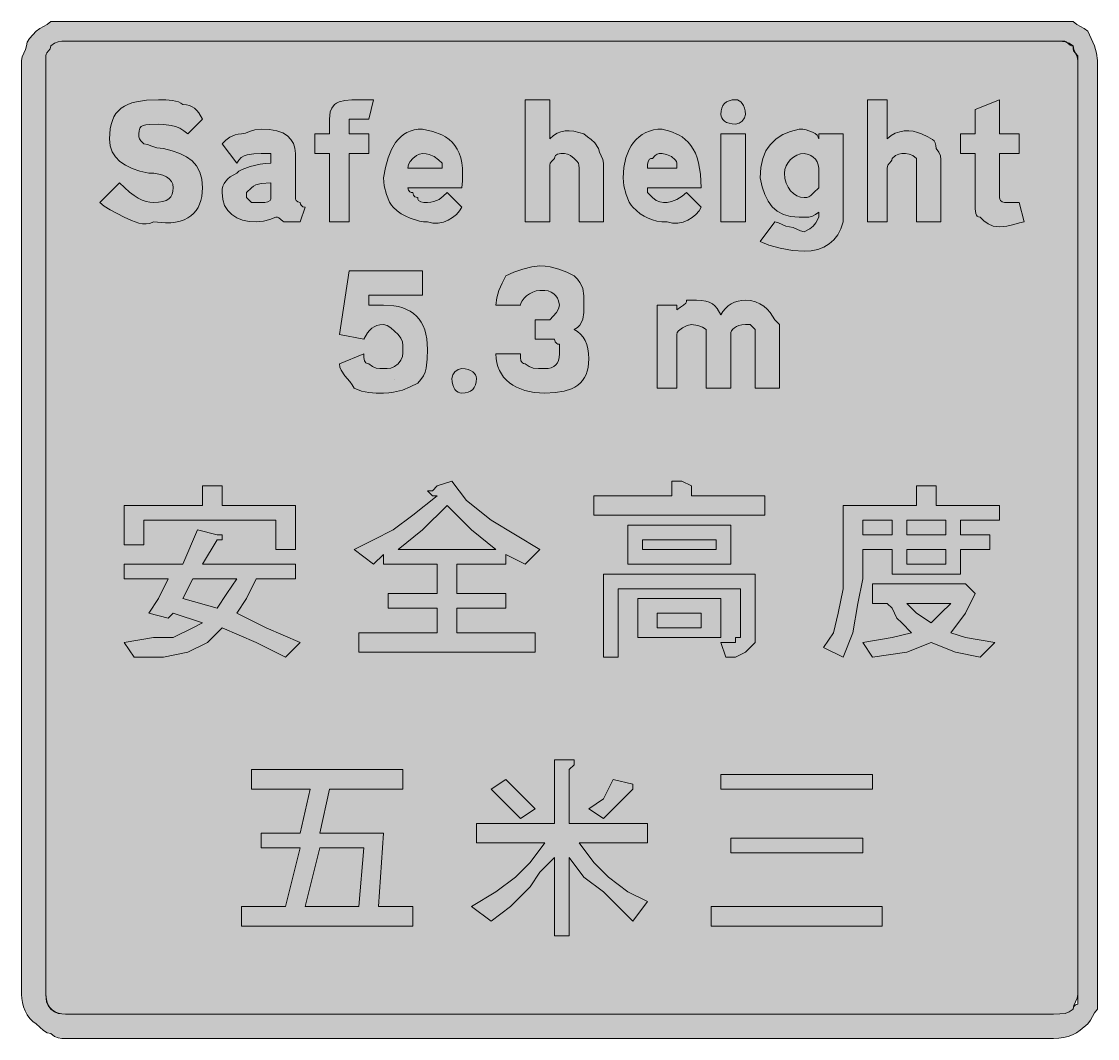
# Model space of a CAD drawing. Header units: metres. Extents: x 152 to 416, y 11 to 261.
import ezdxf

# ---------------------------------------------------------------- set-up
doc = ezdxf.new("R2010")
doc.units = ezdxf.units.M
for name, color, linetype, true_color in [('FILL_BLACK_000000', 7, 'Continuous', 0x000000), ('FILL_WHITE_FFFFFF', 7, 'Continuous', 0xffffff), ('STROKE_BLACK_000000', 7, 'Continuous', 0x000000)]:
    doc.layers.add(name, color=color, linetype=linetype, true_color=true_color)

msp = doc.modelspace()

# ---------------------------------------------------------------- hatches: boundary and pattern name
at = {"layer": 'FILL_BLACK_000000', "true_color": 0x000000}
h = msp.add_hatch(color=7, dxfattribs=at)
h.dxf.hatch_style = 1
h.paths.add_polyline_path([(410.79, 260.17), (411.69, 259.68), (412.59, 259.19), (413.49, 258.48), (414.37, 256.68), (415.14, 254.88), (415.68, 253.08), (415.89, 251.28), (415.89, 22.08), (415.89, 18.48), (415.18, 17.58), (414.69, 16.68), (414.2, 15.78), (413.49, 14.88), (411.67, 13.3), (410.73, 12.69), (409.74, 12.18), (408.7, 11.79), (407.58, 11.5), (406.39, 11.34), (405.09, 11.28), (162.69, 11.28), (161.79, 11.3), (160.89, 11.43), (159.99, 11.79), (159.09, 12.48), (158.19, 12.69), (157.29, 13.23), (155.49, 14.88), (154.65, 15.44), (153.91, 16.17), (153.3, 17.05), (152.79, 18.03), (152.4, 19.06), (152.11, 20.11), (151.95, 21.13), (151.89, 22.08), (151.89, 251.28), (152.08, 252.18), (152.49, 253.08), (152.9, 253.98), (153.09, 254.88), (153.3, 255.78), (153.84, 256.68), (155.49, 258.48), (156.39, 259.19), (157.29, 259.68), (158.19, 260.17), (159.09, 260.88), (162.69, 260.88), (405.09, 260.88), (409.89, 260.88), (410.79, 260.17)])
h.paths.add_polyline_path([(161.79, 256.06), (160.89, 255.93), (159.99, 255.57), (159.09, 254.88), (159.04, 254.48), (158.9, 254.17), (158.49, 253.68), (158.08, 253.19), (157.94, 252.88), (157.89, 252.48), (157.89, 251.28), (157.89, 22.08), (157.91, 21.18), (158.04, 20.28), (158.4, 19.38), (159.09, 18.48), (159.99, 17.79), (160.89, 17.43), (161.79, 17.3), (162.69, 17.28), (405.09, 17.28), (406.68, 17.3), (407.94, 17.43), (408.97, 17.79), (409.89, 18.48), (410.04, 19.08), (410.4, 19.49), (410.69, 19.63), (411.09, 19.68), (411.09, 22.08), (411.09, 251.28), (410.9, 252.18), (410.49, 253.08), (410.08, 253.98), (409.89, 254.88), (408.97, 255.57), (407.94, 255.93), (406.68, 256.06), (405.09, 256.08), (162.69, 256.08), (161.79, 256.06)], flags=16)
h = msp.add_hatch(color=7, dxfattribs=at)
h.dxf.hatch_style = 1
h.paths.add_polyline_path([(180.71, 232.57), (180.84, 232.08), (181.2, 231.59), (181.89, 230.88), (182.81, 230.69), (183.84, 230.28), (185.1, 229.87), (186.69, 229.68), (188.83, 229.17), (190.72, 228.52), (192.36, 227.7), (193.74, 226.68), (194.83, 225.44), (195.63, 223.94), (196.12, 222.17), (196.29, 220.08), (196.12, 217.95), (195.9, 216.97), (195.6, 216.07), (195.2, 215.23), (194.71, 214.47), (194.12, 213.78), (193.44, 213.18), (192.66, 212.66), (191.78, 212.23), (190.8, 211.89), (189.71, 211.64), (188.52, 211.5), (187.22, 211.45), (184.29, 211.68), (183.39, 211.34), (182.49, 211.19), (181.59, 211.22), (180.69, 211.38), (178.89, 212.02), (177.09, 212.88), (173.64, 214.68), (172.2, 215.58), (171.09, 216.48), (175.89, 221.28), (178.38, 219.01), (179.5, 218.18), (180.54, 217.53), (181.53, 217.05), (182.47, 216.72), (183.39, 216.54), (184.29, 216.48), (185.53, 216.54), (186.56, 216.7), (187.39, 216.99), (188.04, 217.38), (188.52, 217.89), (188.85, 218.5), (189.03, 219.24), (189.09, 220.08), (188.98, 220.92), (188.66, 221.65), (188.14, 222.27), (187.44, 222.78), (186.57, 223.17), (185.55, 223.45), (184.38, 223.62), (183.09, 223.68), (180.95, 224.19), (179.06, 224.82), (177.42, 225.6), (176.04, 226.53), (174.95, 227.63), (174.15, 228.91), (173.66, 230.39), (173.49, 232.08), (173.66, 234.56), (173.88, 235.64), (174.18, 236.62), (174.58, 237.5), (175.07, 238.28), (175.66, 238.97), (176.34, 239.58), (177.12, 240.1), (178, 240.54), (178.98, 240.9), (180.07, 241.19), (182.56, 241.56), (185.49, 241.68), (187.27, 241.66), (188.94, 241.53), (190.38, 241.17), (190.99, 240.88), (191.49, 240.48), (192.34, 240.42), (193.08, 240.25), (193.75, 239.97), (194.34, 239.58), (194.88, 239.07), (195.37, 238.45), (196.29, 236.88), (192.69, 233.28), (191.74, 234.07), (190.72, 234.67), (189.67, 235.09), (188.64, 235.38), (186.78, 235.64), (185.49, 235.68), (183.22, 235.64), (182.39, 235.55), (181.74, 235.38), (181.26, 235.09), (180.93, 234.67), (180.75, 234.07), (180.69, 233.28), (180.71, 232.57)])
h = msp.add_hatch(color=7, dxfattribs=at)
h.dxf.hatch_style = 1
h.paths.add_polyline_path([(227.49, 211.68), (227.49, 228.48), (223.89, 228.48), (223.89, 233.28), (227.49, 233.28), (227.49, 236.88), (227.51, 237.78), (227.64, 238.68), (228, 239.58), (228.69, 240.48), (229.19, 240.88), (229.8, 241.17), (231.24, 241.53), (232.91, 241.66), (234.69, 241.68), (238.29, 241.68), (237.09, 236.88), (235.89, 236.88), (233.49, 236.88), (232.29, 236.88), (232.29, 235.68), (232.29, 233.28), (237.09, 233.28), (237.09, 228.48), (232.29, 228.48), (232.29, 211.68), (227.49, 211.68)])
h = msp.add_hatch(color=7, dxfattribs=at)
h.dxf.hatch_style = 1
h.paths.add_polyline_path([(282.39, 232.87), (283.31, 233.45), (284.25, 233.83), (285.24, 234.03), (286.28, 234.06), (287.4, 233.94), (289.89, 233.28), (290.79, 232.55), (291.69, 231.93), (292.59, 231.09), (293.49, 229.68), (293.68, 228.78), (294.09, 227.88), (294.5, 226.98), (294.69, 226.08), (294.69, 211.68), (288.69, 211.68), (288.69, 224.88), (288.67, 225.59), (288.54, 226.08), (288.18, 226.57), (287.49, 227.28), (286.61, 227.97), (285.84, 228.33), (285.09, 228.48), (284.21, 228.46), (283.44, 228.33), (282.9, 227.97), (282.74, 227.68), (282.69, 227.28), (282, 226.57), (281.64, 226.08), (281.51, 225.59), (281.49, 224.88), (281.49, 211.68), (275.49, 211.68), (275.49, 241.68), (281.49, 241.68), (281.49, 232.08), (282.39, 232.87)])
h = msp.add_hatch(color=7, dxfattribs=at)
h.dxf.hatch_style = 1
h.paths.add_polyline_path([(329.28, 237.2), (328.74, 236.43), (327.97, 235.89), (327.09, 235.68), (326.25, 235.73), (325.51, 235.89), (324.9, 236.12), (324.39, 236.43), (324, 236.79), (323.71, 237.2), (323.55, 237.63), (323.49, 238.08), (323.55, 238.92), (323.71, 239.65), (324, 240.27), (324.39, 240.78), (324.9, 241.17), (325.51, 241.45), (326.25, 241.62), (327.09, 241.68), (327.54, 241.62), (327.97, 241.45), (328.38, 241.17), (328.74, 240.78), (329.05, 240.27), (329.28, 239.65), (329.44, 238.92), (329.49, 238.08), (329.28, 237.2)])
h = msp.add_hatch(color=7, dxfattribs=at)
h.dxf.hatch_style = 1
h.paths.add_polyline_path([(365.24, 232.87), (366.28, 233.45), (367.37, 233.83), (368.49, 234.03), (369.61, 234.06), (370.7, 233.94), (371.74, 233.67), (372.69, 233.28), (374.27, 232.55), (375.39, 231.93), (375.78, 231.56), (376.06, 231.09), (376.23, 230.47), (376.29, 229.68), (376.98, 228.78), (377.34, 227.88), (377.47, 226.98), (377.49, 226.08), (377.49, 211.68), (371.49, 211.68), (371.49, 224.88), (371.49, 226.08), (371.49, 227.28), (370.59, 227.97), (369.69, 228.33), (368.79, 228.46), (367.89, 228.48), (367.14, 228.33), (366.37, 227.97), (365.49, 227.28), (365.44, 226.88), (365.3, 226.57), (364.89, 226.08), (364.48, 225.59), (364.34, 225.28), (364.29, 224.88), (364.29, 211.68), (359.49, 211.68), (359.49, 241.68), (364.29, 241.68), (364.29, 232.08), (365.24, 232.87)])
h = msp.add_hatch(color=7, dxfattribs=at)
h.dxf.hatch_style = 1
h.paths.add_polyline_path([(396.69, 233.28), (396.69, 228.48), (391.89, 228.48), (391.89, 218.88), (391.89, 217.68), (391.94, 217.28), (392.08, 216.99), (392.49, 216.63), (393.09, 216.48), (395.49, 216.48), (396.69, 216.48), (397.89, 211.68), (396.78, 211.49), (395.34, 211.08), (393.67, 210.67), (391.89, 210.48), (391.04, 210.53), (390.3, 210.69), (389.04, 211.23), (388.01, 212), (387.09, 212.88), (386.69, 212.94), (386.4, 213.1), (386.18, 213.39), (386.04, 213.78), (385.91, 214.9), (385.89, 216.48), (385.89, 228.48), (382.29, 228.48), (382.29, 233.28), (385.89, 233.28), (385.89, 239.28), (391.89, 241.68), (391.89, 233.28), (396.69, 233.28)])
h = msp.add_hatch(color=7, dxfattribs=at)
h.dxf.hatch_style = 1
h.paths.add_polyline_path([(210.69, 228.48), (208.91, 228.44), (207.24, 228.18), (206.48, 227.89), (205.8, 227.47), (205.19, 226.87), (204.69, 226.08), (201.09, 230.88), (202.01, 231.76), (203.04, 232.53), (204.3, 233.07), (205.04, 233.23), (205.89, 233.28), (206.81, 233.47), (207.84, 233.88), (209.1, 234.29), (210.69, 234.48), (212.77, 234.37), (214.53, 234.05), (215.98, 233.53), (217.14, 232.83), (218.01, 231.96), (218.62, 230.94), (218.98, 229.77), (219.09, 228.48), (219.09, 217.68), (219.14, 217.28), (219.28, 216.99), (219.69, 216.63), (220.29, 216.48), (220.34, 216.08), (220.48, 215.79), (220.89, 215.43), (221.49, 215.28), (220.29, 211.68), (216.69, 211.68), (216.29, 211.73), (215.98, 211.87), (215.49, 212.28), (215, 212.69), (214.69, 212.83), (214.29, 212.88), (212.79, 212.28), (211.25, 211.87), (209.49, 211.68), (207.75, 211.79), (206.15, 212.13), (204.72, 212.69), (203.49, 213.48), (202.48, 214.49), (201.73, 215.73), (201.25, 217.19), (201.09, 218.88), (201.15, 219.73), (201.31, 220.47), (201.6, 221.14), (201.99, 221.73), (202.5, 222.27), (203.11, 222.76), (204.69, 223.68), (205.25, 224.13), (206, 224.56), (207.99, 225.33), (210.43, 225.87), (211.74, 226.03), (213.09, 226.08), (213.09, 228.48), (210.69, 228.48)])
h.paths.add_polyline_path([(208.29, 216.48), (210.69, 216.48), (211.57, 216.5), (212.34, 216.63), (212.88, 216.99), (213.04, 217.28), (213.09, 217.68), (213.09, 221.28), (210.69, 221.13), (209.38, 220.77), (208.79, 220.48), (208.29, 220.08), (207.09, 218.88), (207.09, 217.68), (208.29, 216.48)], flags=16)
h = msp.add_hatch(color=7, dxfattribs=at)
h.dxf.hatch_style = 1
h.paths.add_polyline_path([(246.84, 219.48), (247.2, 219.07), (247.49, 218.93), (247.89, 218.88), (248.04, 218.28), (248.4, 217.87), (248.69, 217.73), (249.09, 217.68), (249.14, 217.28), (249.3, 216.99), (249.84, 216.63), (250.61, 216.5), (251.49, 216.48), (252.34, 216.53), (253.08, 216.69), (254.34, 217.23), (255.37, 218), (256.29, 218.88), (259.89, 215.28), (259.33, 214.39), (258.58, 213.54), (257.65, 212.77), (256.59, 212.13), (255.41, 211.66), (254.15, 211.4), (252.84, 211.39), (251.49, 211.68), (250.54, 211.74), (249.5, 211.9), (247.29, 212.58), (246.17, 213.09), (245.08, 213.7), (244.04, 214.44), (243.09, 215.28), (242.64, 215.84), (242.21, 216.57), (241.44, 218.43), (240.9, 220.51), (240.69, 222.48), (241.2, 225.06), (241.85, 227.39), (242.67, 229.44), (243.69, 231.18), (244.28, 231.92), (244.93, 232.58), (245.65, 233.15), (246.43, 233.62), (247.28, 233.99), (248.2, 234.26), (249.21, 234.42), (250.29, 234.48), (252.82, 233.91), (255, 233.07), (255.95, 232.54), (256.81, 231.93), (257.57, 231.23), (258.24, 230.43), (258.81, 229.54), (259.28, 228.54), (259.65, 227.43), (259.91, 226.21), (260.07, 224.87), (260.12, 223.41), (260.06, 221.81), (259.89, 220.08), (246.69, 220.08), (246.84, 219.48)])
h.paths.add_polyline_path([(255.09, 226.08), (254.17, 226.96), (253.14, 227.73), (251.88, 228.27), (251.14, 228.43), (250.29, 228.48), (249.54, 228.33), (248.77, 227.97), (247.89, 227.28), (247.29, 226.53), (246.88, 225.76), (246.69, 224.88), (255.09, 224.88), (255.09, 226.08)], flags=16)
h = msp.add_hatch(color=7, dxfattribs=at)
h.dxf.hatch_style = 1
h.paths.add_polyline_path([(305.49, 218.88), (306.69, 217.68), (307.59, 216.99), (308.49, 216.63), (309.39, 216.5), (310.29, 216.48), (311.38, 216.69), (312.69, 217.23), (314, 218), (315.09, 218.88), (318.69, 215.28), (318.13, 214.39), (317.38, 213.54), (316.45, 212.77), (315.39, 212.13), (314.21, 211.66), (312.95, 211.4), (311.64, 211.39), (310.29, 211.68), (308.99, 211.74), (307.8, 211.9), (306.68, 212.19), (305.64, 212.58), (304.65, 213.09), (303.71, 213.7), (301.89, 215.28), (301.44, 215.84), (301.01, 216.57), (300.24, 218.43), (299.7, 220.51), (299.49, 222.48), (299.66, 225.06), (300.15, 227.39), (300.95, 229.44), (301.46, 230.35), (302.04, 231.18), (302.69, 231.92), (303.42, 232.58), (304.2, 233.15), (305.06, 233.62), (305.98, 233.99), (306.95, 234.26), (307.99, 234.42), (309.09, 234.48), (311.23, 233.91), (313.12, 233.07), (313.98, 232.54), (314.76, 231.93), (315.49, 231.23), (316.14, 230.43), (316.72, 229.54), (317.23, 228.54), (317.67, 227.43), (318.03, 226.21), (318.52, 223.41), (318.69, 220.08), (305.49, 220.08), (305.49, 218.88)])
h.paths.add_polyline_path([(312.69, 226.08), (312.58, 226.53), (312.3, 226.96), (311.34, 227.73), (310.16, 228.27), (309.09, 228.48), (308.38, 228.46), (307.89, 228.33), (307.4, 227.97), (306.69, 227.28), (306.29, 227.23), (306, 227.07), (305.64, 226.53), (305.51, 225.76), (305.49, 224.88), (312.69, 224.88), (312.69, 226.08)], flags=16)
h = msp.add_hatch(color=7, dxfattribs=at)
h.dxf.hatch_style = 1
h.paths.add_polyline_path([(323.49, 211.68), (323.49, 233.28), (329.49, 233.28), (329.49, 211.68), (323.49, 211.68)])
h = msp.add_hatch(color=7, dxfattribs=at)
h.dxf.hatch_style = 1
h.paths.add_polyline_path([(352.16, 208.53), (351.19, 207.29), (350.04, 206.28), (348.72, 205.49), (347.25, 204.93), (345.63, 204.59), (343.89, 204.48), (341.02, 204.69), (338.04, 205.23), (335.28, 206), (333.09, 206.88), (336.69, 211.68), (337.59, 211.49), (338.49, 211.08), (339.39, 210.67), (340.29, 210.48), (341.19, 210.29), (342.09, 209.88), (342.99, 209.47), (343.89, 209.28), (345.3, 210.01), (346.14, 210.63), (346.76, 211.47), (347.49, 212.88), (347.49, 214.08), (346.74, 213.48), (345.97, 213.07), (345.09, 212.88), (342.69, 212.88), (340.6, 213.05), (338.83, 213.54), (337.33, 214.34), (336.09, 215.43), (335.07, 216.81), (334.25, 218.45), (333.6, 220.34), (333.09, 222.48), (333.26, 225.01), (333.75, 227.22), (334.55, 229.12), (335.06, 229.96), (335.64, 230.73), (337.02, 232.05), (338.66, 233.11), (340.55, 233.92), (342.69, 234.48), (343.59, 234.43), (344.45, 234.27), (345.99, 233.73), (346.6, 233.37), (347.08, 232.96), (347.38, 232.53), (347.49, 232.08), (347.49, 233.28), (353.49, 233.28), (353.49, 211.68), (352.93, 209.99), (352.16, 208.53)])
h.paths.add_polyline_path([(347.1, 226.45), (346.67, 227.07), (346.14, 227.58), (345.56, 227.97), (344.96, 228.25), (343.89, 228.48), (342.99, 228.37), (342.13, 228.07), (341.32, 227.59), (340.59, 226.98), (339.98, 226.25), (339.5, 225.44), (339.2, 224.58), (339.09, 223.68), (339.2, 222.39), (339.5, 221.22), (339.98, 220.2), (340.59, 219.33), (341.32, 218.63), (342.13, 218.11), (342.99, 217.79), (343.89, 217.68), (344.6, 217.7), (345.09, 217.83), (345.58, 218.19), (346.29, 218.88), (347.49, 220.08), (347.49, 224.88), (347.38, 225.72), (347.1, 226.45)], flags=16)
h = msp.add_hatch(color=7, dxfattribs=at)
h.dxf.hatch_style = 1
h.paths.add_polyline_path([(277.71, 169.85), (275.38, 170.34), (273.33, 171.14), (272.42, 171.65), (271.59, 172.23), (270.85, 172.88), (270.19, 173.61), (269.62, 174.39), (269.15, 175.25), (268.78, 176.17), (268.51, 177.14), (268.35, 178.18), (268.29, 179.28), (274.29, 179.28), (274.31, 178.4), (274.44, 177.63), (274.8, 177.09), (275.09, 176.93), (275.49, 176.88), (276.41, 176.19), (277.44, 175.83), (278.7, 175.7), (280.29, 175.68), (281.13, 175.74), (281.86, 175.9), (282.48, 176.19), (282.99, 176.58), (283.38, 177.09), (283.66, 177.7), (283.83, 178.44), (283.89, 179.28), (283.89, 181.68), (283.49, 181.73), (283.2, 181.87), (282.84, 182.28), (282.69, 182.88), (281.49, 182.88), (277.89, 182.88), (277.89, 187.68), (281.49, 187.68), (283.14, 189.48), (283.68, 190.38), (283.89, 191.28), (283.66, 192.35), (283.38, 192.95), (282.99, 193.53), (282.48, 194.06), (281.86, 194.49), (281.13, 194.77), (280.29, 194.88), (279.09, 194.88), (278.19, 194.77), (277.33, 194.49), (276.52, 194.06), (275.79, 193.53), (275.18, 192.95), (274.7, 192.35), (274.4, 191.78), (274.29, 191.28), (268.29, 191.28), (268.5, 193.08), (269.04, 194.88), (269.81, 196.68), (270.69, 198.48), (272.68, 199.36), (274.89, 200.13), (277.1, 200.67), (279.09, 200.88), (280.39, 200.83), (281.58, 200.67), (283.74, 200.13), (285.67, 199.36), (287.49, 198.48), (288.28, 197.63), (288.88, 196.85), (289.3, 196.1), (289.59, 195.33), (289.85, 193.59), (289.89, 191.28), (289.85, 189.5), (289.59, 187.83), (289.3, 187.07), (288.88, 186.39), (288.28, 185.78), (287.49, 185.28), (288.33, 184.77), (289.06, 184.15), (289.68, 183.42), (290.19, 182.58), (290.58, 181.62), (290.86, 180.55), (291.03, 179.37), (291.09, 178.08), (290.92, 176), (290.71, 175.08), (290.41, 174.24), (290.04, 173.47), (289.57, 172.79), (289.02, 172.17), (288.39, 171.63), (287.67, 171.16), (286.87, 170.76), (285.01, 170.15), (282.82, 169.79), (280.29, 169.68), (277.71, 169.85)])
h = msp.add_hatch(color=7, dxfattribs=at)
h.dxf.hatch_style = 1
h.paths.add_polyline_path([(240.69, 191.28), (243.22, 191.11), (244.36, 190.9), (245.42, 190.6), (246.39, 190.23), (247.27, 189.76), (248.07, 189.21), (248.79, 188.58), (249.42, 187.86), (249.97, 187.06), (250.44, 186.18), (250.81, 185.2), (251.11, 184.15), (251.32, 183.01), (251.49, 180.48), (251.45, 177.99), (251.19, 175.83), (250.9, 174.84), (250.48, 173.9), (249.88, 172.98), (249.09, 172.08), (247.27, 171.2), (245.34, 170.43), (243.18, 169.89), (241.99, 169.73), (240.69, 169.68), (238.89, 169.7), (237.09, 169.83), (235.29, 170.19), (233.49, 170.88), (232.99, 171.73), (232.42, 172.49), (231.24, 173.88), (230.28, 175.27), (230, 176.03), (229.89, 176.88), (235.89, 179.28), (235.91, 178.4), (236.04, 177.63), (236.4, 177.09), (236.69, 176.93), (237.09, 176.88), (237.99, 176.19), (238.89, 175.83), (239.79, 175.7), (240.69, 175.68), (241.59, 175.7), (242.49, 175.83), (243.39, 176.19), (244.29, 176.88), (244.98, 177.78), (245.34, 178.68), (245.47, 179.58), (245.49, 180.48), (245.47, 181.38), (245.34, 182.28), (244.98, 183.18), (244.29, 184.08), (242.49, 185.73), (241.59, 186.27), (240.69, 186.48), (239.84, 186.42), (239.1, 186.25), (238.43, 185.97), (237.84, 185.58), (237.3, 185.07), (236.81, 184.45), (235.89, 182.88), (229.89, 184.08), (232.29, 199.68), (250.29, 199.68), (250.29, 193.68), (237.09, 193.68), (237.09, 191.28), (238.29, 191.28), (240.69, 191.28)])
h = msp.add_hatch(color=7, dxfattribs=at)
h.dxf.hatch_style = 1
h.paths.add_polyline_path([(328.65, 186.43), (327.92, 186.27), (327.3, 186.04), (326.79, 185.73), (326.4, 185.37), (326.11, 184.96), (325.95, 184.53), (325.89, 184.08), (325.89, 170.88), (319.89, 170.88), (319.89, 185.28), (318.99, 185.88), (317.86, 186.29), (316.29, 186.48), (315.22, 186.27), (314.04, 185.73), (313.08, 184.96), (312.8, 184.53), (312.69, 184.08), (312.69, 170.88), (307.89, 170.88), (307.89, 191.28), (312.69, 191.28), (312.69, 190.08), (313.57, 190.79), (314.34, 191.28), (314.88, 191.77), (315.04, 192.08), (315.09, 192.48), (317.49, 192.48), (318.73, 192.42), (319.78, 192.25), (320.65, 191.97), (321.39, 191.58), (322.01, 191.07), (322.55, 190.45), (323.49, 188.88), (323.99, 189.72), (324.6, 190.45), (325.28, 191.07), (326.04, 191.58), (326.85, 191.97), (327.71, 192.25), (328.59, 192.42), (329.49, 192.48), (330.78, 192.37), (331.97, 192.07), (333.03, 191.59), (333.99, 190.98), (334.83, 190.25), (335.56, 189.44), (336.18, 188.58), (336.69, 187.68), (337.89, 186.48), (337.89, 185.28), (337.89, 170.88), (331.89, 170.88), (331.89, 185.28), (330.69, 186.48), (329.49, 186.48), (328.65, 186.43)])
h = msp.add_hatch(color=7, dxfattribs=at)
h.dxf.hatch_style = 1
h.paths.add_polyline_path([(263.43, 172.44), (263.27, 171.7), (262.98, 171.09), (262.59, 170.58), (262.08, 170.19), (261.46, 169.9), (260.73, 169.74), (259.89, 169.68), (259.44, 169.74), (259.01, 169.9), (258.6, 170.19), (258.24, 170.58), (257.93, 171.09), (257.7, 171.7), (257.54, 172.44), (257.49, 173.28), (257.7, 174.16), (258.24, 174.93), (259.01, 175.47), (259.89, 175.68), (260.73, 175.63), (261.46, 175.47), (262.08, 175.24), (262.59, 174.93), (262.98, 174.57), (263.27, 174.16), (263.43, 173.73), (263.49, 173.28), (263.43, 172.44)])
h = msp.add_hatch(color=7, dxfattribs=at)
h.dxf.hatch_style = 1
h.paths.add_polyline_path([(261.09, 143.28), (267.09, 138.48), (273.09, 134.88), (279.09, 131.28), (275.49, 127.68), (270.69, 130.08), (270.69, 127.68), (258.69, 127.68), (258.69, 120.48), (270.69, 120.48), (270.69, 116.88), (258.69, 116.88), (258.69, 110.88), (277.89, 110.88), (277.89, 106.08), (234.69, 106.08), (234.69, 110.88), (253.89, 110.88), (253.89, 116.88), (241.89, 116.88), (241.89, 120.48), (253.89, 120.48), (253.89, 127.68), (240.69, 127.68), (240.69, 130.08), (238.29, 127.68), (233.49, 131.28), (238.29, 133.68), (243.09, 136.08), (247.89, 139.68), (253.89, 144.48), (252.69, 144.48), (251.49, 145.68), (252.69, 145.68), (253.89, 146.88), (257.49, 148.08), (261.09, 143.28)])
h.paths.add_polyline_path([(262.29, 136.08), (256.29, 142.08), (250.29, 136.08), (244.29, 131.28), (268.29, 131.28), (262.29, 136.08)], flags=16)
h = msp.add_hatch(color=7, dxfattribs=at)
h.dxf.hatch_style = 1
h.paths.add_polyline_path([(313.89, 148.08), (316.29, 146.88), (316.29, 145.68), (316.29, 144.48), (334.29, 144.48), (334.29, 139.68), (292.29, 139.68), (292.29, 144.48), (311.49, 144.48), (311.49, 148.08), (313.89, 148.08)])
h = msp.add_hatch(color=7, dxfattribs=at)
h.dxf.hatch_style = 1
h.paths.add_polyline_path([(181.89, 138.48), (181.89, 132.48), (177.09, 132.48), (177.09, 142.08), (196.29, 142.08), (196.29, 146.88), (199.89, 146.88), (201.09, 146.88), (201.09, 145.68), (201.09, 142.08), (219.09, 142.08), (219.09, 131.28), (214.29, 131.28), (214.29, 138.48), (181.89, 138.48)])
h = msp.add_hatch(color=7, dxfattribs=at)
h.dxf.hatch_style = 1
h.paths.add_polyline_path([(353.49, 126.48), (353.49, 142.08), (371.49, 142.08), (371.49, 146.88), (375.09, 146.88), (376.29, 146.88), (376.29, 145.68), (376.29, 144.48), (376.29, 142.08), (391.89, 142.08), (391.89, 138.48), (382.29, 138.48), (382.29, 134.88), (389.49, 134.88), (389.49, 131.28), (382.29, 131.28), (382.29, 125.28), (365.49, 125.28), (365.49, 131.28), (358.29, 131.28), (358.29, 124.08), (357.09, 118.08), (355.89, 110.88), (353.49, 104.88), (348.69, 107.28), (351.09, 110.88), (352.29, 115.68), (353.49, 121.68), (353.49, 126.48)])
h.paths.add_polyline_path([(358.29, 134.88), (365.49, 134.88), (365.49, 138.48), (358.29, 138.48), (358.29, 134.88)], flags=16)
h.paths.add_polyline_path([(369.09, 131.28), (369.09, 127.68), (378.69, 127.68), (378.69, 131.28), (369.09, 131.28)], flags=16)
h.paths.add_polyline_path([(378.69, 138.48), (369.09, 138.48), (369.09, 134.88), (378.69, 134.88), (378.69, 138.48)], flags=16)
h = msp.add_hatch(color=7, dxfattribs=at)
h.dxf.hatch_style = 1
h.paths.add_polyline_path([(325.89, 127.68), (300.69, 127.68), (300.69, 137.28), (325.89, 137.28), (325.89, 127.68)])
h.paths.add_polyline_path([(322.29, 133.68), (304.29, 133.68), (304.29, 131.28), (322.29, 131.28), (322.29, 133.68)], flags=16)
h = msp.add_hatch(color=7, dxfattribs=at)
h.dxf.hatch_style = 1
h.paths.add_polyline_path([(191.49, 127.68), (195.09, 136.08), (199.89, 134.88), (201.09, 134.88), (201.09, 133.68), (199.89, 133.68), (196.29, 127.68), (219.09, 127.68), (219.09, 124.08), (209.49, 124.08), (207.09, 119.28), (204.69, 115.68), (211.89, 112.08), (220.29, 108.48), (216.69, 104.88), (209.49, 108.48), (201.09, 112.08), (197.49, 108.48), (192.69, 106.08), (186.69, 104.88), (179.49, 104.88), (177.09, 108.48), (184.29, 109.68), (189.09, 109.68), (193.89, 112.08), (196.29, 113.28), (189.09, 115.68), (187.89, 114.48), (183.09, 115.68), (185.49, 119.28), (187.89, 124.08), (177.09, 124.08), (177.09, 127.68), (191.49, 127.68)])
h.paths.add_polyline_path([(199.89, 116.88), (202.29, 120.48), (204.69, 124.08), (193.89, 124.08), (191.49, 119.28), (199.89, 116.88)], flags=16)
h = msp.add_hatch(color=7, dxfattribs=at)
h.dxf.hatch_style = 1
h.paths.add_polyline_path([(331.89, 125.28), (331.89, 110.88), (331.89, 108.48), (330.69, 107.28), (329.49, 106.08), (327.09, 104.88), (324.69, 104.88), (323.49, 108.48), (325.89, 108.48), (327.09, 108.48), (327.09, 109.68), (328.29, 109.68), (328.29, 110.88), (328.29, 121.68), (298.29, 121.68), (298.29, 104.88), (294.69, 104.88), (294.69, 125.28), (331.89, 125.28)])
h = msp.add_hatch(color=7, dxfattribs=at)
h.dxf.hatch_style = 1
h.paths.add_polyline_path([(383.49, 122.88), (385.89, 120.48), (383.49, 115.68), (379.89, 110.88), (383.49, 109.68), (390.69, 108.48), (387.09, 104.88), (381.09, 106.08), (375.09, 108.48), (369.09, 106.08), (360.69, 104.88), (358.29, 108.48), (365.49, 109.68), (370.29, 110.88), (367.89, 113.28), (366.69, 114.48), (365.49, 116.88), (364.29, 118.08), (360.69, 118.08), (360.69, 122.88), (382.29, 122.88), (383.49, 122.88)])
h.paths.add_polyline_path([(375.09, 113.28), (377.49, 115.68), (379.89, 118.08), (369.09, 118.08), (371.49, 115.68), (375.09, 113.28)], flags=16)
h = msp.add_hatch(color=7, dxfattribs=at)
h.dxf.hatch_style = 1
h.paths.add_polyline_path([(323.49, 109.68), (303.09, 109.68), (303.09, 119.28), (323.49, 119.28), (323.49, 109.68)])
h.paths.add_polyline_path([(318.69, 115.68), (307.89, 115.68), (307.89, 112.08), (318.69, 112.08), (318.69, 115.68)], flags=16)
h = msp.add_hatch(color=7, dxfattribs=at)
h.dxf.hatch_style = 1
h.paths.add_polyline_path([(263.49, 64.08), (282.69, 64.08), (282.69, 79.68), (286.29, 79.68), (287.49, 79.68), (287.49, 78.48), (286.29, 77.28), (286.29, 64.08), (305.49, 64.08), (305.49, 59.28), (288.69, 59.28), (292.29, 54.48), (295.89, 50.88), (300.69, 47.28), (305.49, 44.88), (301.89, 40.08), (298.29, 43.68), (294.69, 47.28), (289.89, 50.88), (286.29, 55.68), (286.29, 36.48), (282.69, 36.48), (282.69, 55.68), (279.09, 52.08), (276.69, 48.48), (271.89, 43.68), (267.09, 40.08), (262.29, 43.68), (268.29, 47.28), (273.09, 50.88), (276.69, 54.48), (280.29, 59.28), (263.49, 59.28), (263.49, 64.08)])
h = msp.add_hatch(color=7, dxfattribs=at)
h.dxf.hatch_style = 1
h.paths.add_polyline_path([(245.49, 72.48), (227.49, 72.48), (225.09, 61.68), (240.69, 61.68), (239.49, 43.68), (247.89, 43.68), (247.89, 38.88), (205.89, 38.88), (205.89, 43.68), (216.69, 43.68), (220.29, 58.08), (210.69, 58.08), (210.69, 61.68), (220.29, 61.68), (222.69, 72.48), (208.29, 72.48), (208.29, 77.28), (245.49, 77.28), (245.49, 72.48)])
h.paths.add_polyline_path([(235.89, 58.08), (225.09, 58.08), (221.49, 43.68), (234.69, 43.68), (235.89, 58.08)], flags=16)
h = msp.add_hatch(color=7, dxfattribs=at)
h.dxf.hatch_style = 1
h.paths.add_polyline_path([(274.29, 71.28), (277.89, 67.68), (274.29, 65.28), (270.69, 68.88), (267.09, 72.48), (270.69, 74.88), (274.29, 71.28)])
h = msp.add_hatch(color=7, dxfattribs=at)
h.dxf.hatch_style = 1
h.paths.add_polyline_path([(294.69, 70.08), (297.09, 74.88), (301.89, 73.68), (301.89, 72.48), (300.69, 71.28), (294.69, 65.28), (291.09, 67.68), (294.69, 70.08)])
h = msp.add_hatch(color=7, dxfattribs=at)
h.dxf.hatch_style = 1
h.paths.add_polyline_path([(360.69, 76.08), (360.69, 72.48), (323.49, 72.48), (323.49, 76.08), (360.69, 76.08)])
h = msp.add_hatch(color=7, dxfattribs=at)
h.dxf.hatch_style = 1
h.paths.add_polyline_path([(358.29, 60.48), (358.29, 56.88), (325.89, 56.88), (325.89, 60.48), (358.29, 60.48)])
h = msp.add_hatch(color=7, dxfattribs=at)
h.dxf.hatch_style = 1
h.paths.add_polyline_path([(363.09, 43.68), (363.09, 38.88), (321.09, 38.88), (321.09, 43.68), (363.09, 43.68)])
at = {"layer": 'FILL_WHITE_FFFFFF', "true_color": 0xffffff}
h = msp.add_hatch(color=7, dxfattribs=at)
h.dxf.hatch_style = 1
h.paths.add_polyline_path([(161.79, 17.34), (160.93, 17.52), (160.12, 17.85), (159.39, 18.33), (158.78, 18.98), (158.3, 19.81), (158, 20.84), (157.89, 22.08), (157.89, 251.28), (157.89, 252.48), (157.94, 252.88), (158.08, 253.19), (158.49, 253.68), (158.9, 254.17), (159.04, 254.48), (159.09, 254.88), (159.99, 255.57), (160.89, 255.93), (161.79, 256.06), (162.69, 256.08), (405.09, 256.08), (407.49, 256.08), (407.89, 256.03), (408.2, 255.89), (408.69, 255.48), (409.18, 255.07), (409.49, 254.93), (409.89, 254.88), (409.91, 254.17), (410.04, 253.68), (410.4, 253.19), (411.09, 252.48), (411.09, 251.28), (411.09, 22.08), (410.9, 21.18), (410.49, 20.28), (410.08, 19.38), (409.89, 18.48), (408.97, 17.79), (407.94, 17.43), (406.68, 17.3), (405.09, 17.28), (162.69, 17.28), (161.79, 17.34)])

# ---------------------------------------------------------------- linework, layer by layer
at = {"layer": 'FILL_BLACK_000000', "lineweight": 0, "true_color": 0x000000}
for points in [[(410.79, 260.17), (411.69, 259.68), (412.59, 259.19), (413.49, 258.48), (414.37, 256.68), (415.14, 254.88), (415.68, 253.08), (415.89, 251.28), (415.89, 22.08), (415.89, 18.48), (415.18, 17.58), (414.69, 16.68), (414.2, 15.78), (413.49, 14.88), (411.67, 13.3), (410.73, 12.69), (409.74, 12.18), (408.7, 11.79), (407.58, 11.5), (406.39, 11.34), (405.09, 11.28), (162.69, 11.28), (161.79, 11.3), (160.89, 11.43), (159.99, 11.79), (159.09, 12.48), (158.19, 12.69), (157.29, 13.23), (155.49, 14.88), (154.65, 15.44), (153.91, 16.17), (153.3, 17.05), (152.79, 18.03), (152.4, 19.06), (152.11, 20.11), (151.95, 21.13), (151.89, 22.08), (151.89, 251.28), (152.08, 252.18), (152.49, 253.08), (152.9, 253.98), (153.09, 254.88), (153.3, 255.78), (153.84, 256.68), (155.49, 258.48), (156.39, 259.19), (157.29, 259.68), (158.19, 260.17), (159.09, 260.88), (162.69, 260.88), (405.09, 260.88), (409.89, 260.88)], [(161.79, 256.06), (160.89, 255.93), (159.99, 255.57), (159.09, 254.88), (159.04, 254.48), (158.9, 254.17), (158.49, 253.68), (158.08, 253.19), (157.94, 252.88), (157.89, 252.48), (157.89, 251.28), (157.89, 22.08), (157.91, 21.18), (158.04, 20.28), (158.4, 19.38), (159.09, 18.48), (159.99, 17.79), (160.89, 17.43), (161.79, 17.3), (162.69, 17.28), (405.09, 17.28), (406.68, 17.3), (407.94, 17.43), (408.97, 17.79), (409.89, 18.48), (410.04, 19.08), (410.4, 19.49), (410.69, 19.63), (411.09, 19.68), (411.09, 22.08), (411.09, 251.28), (410.9, 252.18), (410.49, 253.08), (410.08, 253.98), (409.89, 254.88), (408.97, 255.57), (407.94, 255.93), (406.68, 256.06), (405.09, 256.08), (162.69, 256.08)], [(180.71, 232.57), (180.84, 232.08), (181.2, 231.59), (181.89, 230.88), (182.81, 230.69), (183.84, 230.28), (185.1, 229.87), (186.69, 229.68), (188.83, 229.17), (190.72, 228.52), (192.36, 227.7), (193.74, 226.68), (194.83, 225.44), (195.63, 223.94), (196.12, 222.17), (196.29, 220.08), (196.12, 217.95), (195.9, 216.97), (195.6, 216.07), (195.2, 215.23), (194.71, 214.47), (194.12, 213.78), (193.44, 213.18), (192.66, 212.66), (191.78, 212.23), (190.8, 211.89), (189.71, 211.64), (188.52, 211.5), (187.22, 211.45), (184.29, 211.68), (183.39, 211.34), (182.49, 211.19), (181.59, 211.22), (180.69, 211.38), (178.89, 212.02), (177.09, 212.88), (173.64, 214.68), (172.2, 215.58), (171.09, 216.48), (175.89, 221.28), (178.38, 219.01), (179.5, 218.18), (180.54, 217.53), (181.53, 217.05), (182.47, 216.72), (183.39, 216.54), (184.29, 216.48), (185.53, 216.54), (186.56, 216.7), (187.39, 216.99), (188.04, 217.38), (188.52, 217.89), (188.85, 218.5), (189.03, 219.24), (189.09, 220.08), (188.98, 220.92), (188.66, 221.65), (188.14, 222.27), (187.44, 222.78), (186.57, 223.17), (185.55, 223.45), (184.38, 223.62), (183.09, 223.68), (180.95, 224.19), (179.06, 224.82), (177.42, 225.6), (176.04, 226.53), (174.95, 227.63), (174.15, 228.91), (173.66, 230.39), (173.49, 232.08), (173.66, 234.56), (173.88, 235.64), (174.18, 236.62), (174.58, 237.5), (175.07, 238.28), (175.66, 238.97), (176.34, 239.58), (177.12, 240.1), (178, 240.54), (178.98, 240.9), (180.07, 241.19), (182.56, 241.56), (185.49, 241.68), (187.27, 241.66), (188.94, 241.53), (190.38, 241.17), (190.99, 240.88), (191.49, 240.48), (192.34, 240.42), (193.08, 240.25), (193.75, 239.97), (194.34, 239.58), (194.88, 239.07), (195.37, 238.45), (196.29, 236.88), (192.69, 233.28), (191.74, 234.07), (190.72, 234.67), (189.67, 235.09), (188.64, 235.38), (186.78, 235.64), (185.49, 235.68), (183.22, 235.64), (182.39, 235.55), (181.74, 235.38), (181.26, 235.09), (180.93, 234.67), (180.75, 234.07), (180.69, 233.28)], [(227.49, 211.68), (227.49, 228.48), (223.89, 228.48), (223.89, 233.28), (227.49, 233.28), (227.49, 236.88), (227.51, 237.78), (227.64, 238.68), (228, 239.58), (228.69, 240.48), (229.19, 240.88), (229.8, 241.17), (231.24, 241.53), (232.91, 241.66), (234.69, 241.68), (238.29, 241.68), (237.09, 236.88), (235.89, 236.88), (233.49, 236.88), (232.29, 236.88), (232.29, 235.68), (232.29, 233.28), (237.09, 233.28), (237.09, 228.48), (232.29, 228.48), (232.29, 211.68)], [(282.39, 232.87), (283.31, 233.45), (284.25, 233.83), (285.24, 234.03), (286.28, 234.06), (287.4, 233.94), (289.89, 233.28), (290.79, 232.55), (291.69, 231.93), (292.59, 231.09), (293.49, 229.68), (293.68, 228.78), (294.09, 227.88), (294.5, 226.98), (294.69, 226.08), (294.69, 211.68), (288.69, 211.68), (288.69, 224.88), (288.67, 225.59), (288.54, 226.08), (288.18, 226.57), (287.49, 227.28), (286.61, 227.97), (285.84, 228.33), (285.09, 228.48), (284.21, 228.46), (283.44, 228.33), (282.9, 227.97), (282.74, 227.68), (282.69, 227.28), (282, 226.57), (281.64, 226.08), (281.51, 225.59), (281.49, 224.88), (281.49, 211.68), (275.49, 211.68), (275.49, 241.68), (281.49, 241.68), (281.49, 232.08)], [(329.28, 237.2), (328.74, 236.43), (327.97, 235.89), (327.09, 235.68), (326.25, 235.73), (325.51, 235.89), (324.9, 236.12), (324.39, 236.43), (324, 236.79), (323.71, 237.2), (323.55, 237.63), (323.49, 238.08), (323.55, 238.92), (323.71, 239.65), (324, 240.27), (324.39, 240.78), (324.9, 241.17), (325.51, 241.45), (326.25, 241.62), (327.09, 241.68), (327.54, 241.62), (327.97, 241.45), (328.38, 241.17), (328.74, 240.78), (329.05, 240.27), (329.28, 239.65), (329.44, 238.92), (329.49, 238.08)], [(365.24, 232.87), (366.28, 233.45), (367.37, 233.83), (368.49, 234.03), (369.61, 234.06), (370.7, 233.94), (371.74, 233.67), (372.69, 233.28), (374.27, 232.55), (375.39, 231.93), (375.78, 231.56), (376.06, 231.09), (376.23, 230.47), (376.29, 229.68), (376.98, 228.78), (377.34, 227.88), (377.47, 226.98), (377.49, 226.08), (377.49, 211.68), (371.49, 211.68), (371.49, 224.88), (371.49, 226.08), (371.49, 227.28), (370.59, 227.97), (369.69, 228.33), (368.79, 228.46), (367.89, 228.48), (367.14, 228.33), (366.37, 227.97), (365.49, 227.28), (365.44, 226.88), (365.3, 226.57), (364.89, 226.08), (364.48, 225.59), (364.34, 225.28), (364.29, 224.88), (364.29, 211.68), (359.49, 211.68), (359.49, 241.68), (364.29, 241.68), (364.29, 232.08)], [(396.69, 233.28), (396.69, 228.48), (391.89, 228.48), (391.89, 218.88), (391.89, 217.68), (391.94, 217.28), (392.08, 216.99), (392.49, 216.63), (393.09, 216.48), (395.49, 216.48), (396.69, 216.48), (397.89, 211.68), (396.78, 211.49), (395.34, 211.08), (393.67, 210.67), (391.89, 210.48), (391.04, 210.53), (390.3, 210.69), (389.04, 211.23), (388.01, 212), (387.09, 212.88), (386.69, 212.94), (386.4, 213.1), (386.18, 213.39), (386.04, 213.78), (385.91, 214.9), (385.89, 216.48), (385.89, 228.48), (382.29, 228.48), (382.29, 233.28), (385.89, 233.28), (385.89, 239.28), (391.89, 241.68), (391.89, 233.28)], [(210.69, 228.48), (208.91, 228.44), (207.24, 228.18), (206.48, 227.89), (205.8, 227.47), (205.19, 226.87), (204.69, 226.08), (201.09, 230.88), (202.01, 231.76), (203.04, 232.53), (204.3, 233.07), (205.04, 233.23), (205.89, 233.28), (206.81, 233.47), (207.84, 233.88), (209.1, 234.29), (210.69, 234.48), (212.77, 234.37), (214.53, 234.05), (215.98, 233.53), (217.14, 232.83), (218.01, 231.96), (218.62, 230.94), (218.98, 229.77), (219.09, 228.48), (219.09, 217.68), (219.14, 217.28), (219.28, 216.99), (219.69, 216.63), (220.29, 216.48), (220.34, 216.08), (220.48, 215.79), (220.89, 215.43), (221.49, 215.28), (220.29, 211.68), (216.69, 211.68), (216.29, 211.73), (215.98, 211.87), (215.49, 212.28), (215, 212.69), (214.69, 212.83), (214.29, 212.88), (212.79, 212.28), (211.25, 211.87), (209.49, 211.68), (207.75, 211.79), (206.15, 212.13), (204.72, 212.69), (203.49, 213.48), (202.48, 214.49), (201.73, 215.73), (201.25, 217.19), (201.09, 218.88), (201.15, 219.73), (201.31, 220.47), (201.6, 221.14), (201.99, 221.73), (202.5, 222.27), (203.11, 222.76), (204.69, 223.68), (205.25, 224.13), (206, 224.56), (207.99, 225.33), (210.43, 225.87), (211.74, 226.03), (213.09, 226.08), (213.09, 228.48)], [(246.84, 219.48), (247.2, 219.07), (247.49, 218.93), (247.89, 218.88), (248.04, 218.28), (248.4, 217.87), (248.69, 217.73), (249.09, 217.68), (249.14, 217.28), (249.3, 216.99), (249.84, 216.63), (250.61, 216.5), (251.49, 216.48), (252.34, 216.53), (253.08, 216.69), (254.34, 217.23), (255.37, 218), (256.29, 218.88), (259.89, 215.28), (259.33, 214.39), (258.58, 213.54), (257.65, 212.77), (256.59, 212.13), (255.41, 211.66), (254.15, 211.4), (252.84, 211.39), (251.49, 211.68), (250.54, 211.74), (249.5, 211.9), (247.29, 212.58), (246.17, 213.09), (245.08, 213.7), (244.04, 214.44), (243.09, 215.28), (242.64, 215.84), (242.21, 216.57), (241.44, 218.43), (240.9, 220.51), (240.69, 222.48), (241.2, 225.06), (241.85, 227.39), (242.67, 229.44), (243.69, 231.18), (244.28, 231.92), (244.93, 232.58), (245.65, 233.15), (246.43, 233.62), (247.28, 233.99), (248.2, 234.26), (249.21, 234.42), (250.29, 234.48), (252.82, 233.91), (255, 233.07), (255.95, 232.54), (256.81, 231.93), (257.57, 231.23), (258.24, 230.43), (258.81, 229.54), (259.28, 228.54), (259.65, 227.43), (259.91, 226.21), (260.07, 224.87), (260.12, 223.41), (260.06, 221.81), (259.89, 220.08), (246.69, 220.08)], [(305.49, 218.88), (306.69, 217.68), (307.59, 216.99), (308.49, 216.63), (309.39, 216.5), (310.29, 216.48), (311.38, 216.69), (312.69, 217.23), (314, 218), (315.09, 218.88), (318.69, 215.28), (318.13, 214.39), (317.38, 213.54), (316.45, 212.77), (315.39, 212.13), (314.21, 211.66), (312.95, 211.4), (311.64, 211.39), (310.29, 211.68), (308.99, 211.74), (307.8, 211.9), (306.68, 212.19), (305.64, 212.58), (304.65, 213.09), (303.71, 213.7), (301.89, 215.28), (301.44, 215.84), (301.01, 216.57), (300.24, 218.43), (299.7, 220.51), (299.49, 222.48), (299.66, 225.06), (300.15, 227.39), (300.95, 229.44), (301.46, 230.35), (302.04, 231.18), (302.69, 231.92), (303.42, 232.58), (304.2, 233.15), (305.06, 233.62), (305.98, 233.99), (306.95, 234.26), (307.99, 234.42), (309.09, 234.48), (311.23, 233.91), (313.12, 233.07), (313.98, 232.54), (314.76, 231.93), (315.49, 231.23), (316.14, 230.43), (316.72, 229.54), (317.23, 228.54), (317.67, 227.43), (318.03, 226.21), (318.52, 223.41), (318.69, 220.08), (305.49, 220.08)], [(323.49, 211.68), (323.49, 233.28), (329.49, 233.28), (329.49, 211.68)], [(352.16, 208.53), (351.19, 207.29), (350.04, 206.28), (348.72, 205.49), (347.25, 204.93), (345.63, 204.59), (343.89, 204.48), (341.02, 204.69), (338.04, 205.23), (335.28, 206), (333.09, 206.88), (336.69, 211.68), (337.59, 211.49), (338.49, 211.08), (339.39, 210.67), (340.29, 210.48), (341.19, 210.29), (342.09, 209.88), (342.99, 209.47), (343.89, 209.28), (345.3, 210.01), (346.14, 210.63), (346.76, 211.47), (347.49, 212.88), (347.49, 214.08), (346.74, 213.48), (345.97, 213.07), (345.09, 212.88), (342.69, 212.88), (340.6, 213.05), (338.83, 213.54), (337.33, 214.34), (336.09, 215.43), (335.07, 216.81), (334.25, 218.45), (333.6, 220.34), (333.09, 222.48), (333.26, 225.01), (333.75, 227.22), (334.55, 229.12), (335.06, 229.96), (335.64, 230.73), (337.02, 232.05), (338.66, 233.11), (340.55, 233.92), (342.69, 234.48), (343.59, 234.43), (344.45, 234.27), (345.99, 233.73), (346.6, 233.37), (347.08, 232.96), (347.38, 232.53), (347.49, 232.08), (347.49, 233.28), (353.49, 233.28), (353.49, 211.68), (352.93, 209.99)], [(255.09, 226.08), (254.17, 226.96), (253.14, 227.73), (251.88, 228.27), (251.14, 228.43), (250.29, 228.48), (249.54, 228.33), (248.77, 227.97), (247.89, 227.28), (247.29, 226.53), (246.88, 225.76), (246.69, 224.88), (255.09, 224.88)], [(312.69, 226.08), (312.58, 226.53), (312.3, 226.96), (311.34, 227.73), (310.16, 228.27), (309.09, 228.48), (308.38, 228.46), (307.89, 228.33), (307.4, 227.97), (306.69, 227.28), (306.29, 227.23), (306, 227.07), (305.64, 226.53), (305.51, 225.76), (305.49, 224.88), (312.69, 224.88)], [(347.1, 226.45), (346.67, 227.07), (346.14, 227.58), (345.56, 227.97), (344.96, 228.25), (343.89, 228.48), (342.99, 228.37), (342.13, 228.07), (341.32, 227.59), (340.59, 226.98), (339.98, 226.25), (339.5, 225.44), (339.2, 224.58), (339.09, 223.68), (339.2, 222.39), (339.5, 221.22), (339.98, 220.2), (340.59, 219.33), (341.32, 218.63), (342.13, 218.11), (342.99, 217.79), (343.89, 217.68), (344.6, 217.7), (345.09, 217.83), (345.58, 218.19), (346.29, 218.88), (347.49, 220.08), (347.49, 224.88), (347.38, 225.72)], [(208.29, 216.48), (210.69, 216.48), (211.57, 216.5), (212.34, 216.63), (212.88, 216.99), (213.04, 217.28), (213.09, 217.68), (213.09, 221.28), (210.69, 221.13), (209.38, 220.77), (208.79, 220.48), (208.29, 220.08), (207.09, 218.88), (207.09, 217.68)], [(277.71, 169.85), (275.38, 170.34), (273.33, 171.14), (272.42, 171.65), (271.59, 172.23), (270.85, 172.88), (270.19, 173.61), (269.62, 174.39), (269.15, 175.25), (268.78, 176.17), (268.51, 177.14), (268.35, 178.18), (268.29, 179.28), (274.29, 179.28), (274.31, 178.4), (274.44, 177.63), (274.8, 177.09), (275.09, 176.93), (275.49, 176.88), (276.41, 176.19), (277.44, 175.83), (278.7, 175.7), (280.29, 175.68), (281.13, 175.74), (281.86, 175.9), (282.48, 176.19), (282.99, 176.58), (283.38, 177.09), (283.66, 177.7), (283.83, 178.44), (283.89, 179.28), (283.89, 181.68), (283.49, 181.73), (283.2, 181.87), (282.84, 182.28), (282.69, 182.88), (281.49, 182.88), (277.89, 182.88), (277.89, 187.68), (281.49, 187.68), (283.14, 189.48), (283.68, 190.38), (283.89, 191.28), (283.66, 192.35), (283.38, 192.95), (282.99, 193.53), (282.48, 194.06), (281.86, 194.49), (281.13, 194.77), (280.29, 194.88), (279.09, 194.88), (278.19, 194.77), (277.33, 194.49), (276.52, 194.06), (275.79, 193.53), (275.18, 192.95), (274.7, 192.35), (274.4, 191.78), (274.29, 191.28), (268.29, 191.28), (268.5, 193.08), (269.04, 194.88), (269.81, 196.68), (270.69, 198.48), (272.68, 199.36), (274.89, 200.13), (277.1, 200.67), (279.09, 200.88), (280.39, 200.83), (281.58, 200.67), (283.74, 200.13), (285.67, 199.36), (287.49, 198.48), (288.28, 197.63), (288.88, 196.85), (289.3, 196.1), (289.59, 195.33), (289.85, 193.59), (289.89, 191.28), (289.85, 189.5), (289.59, 187.83), (289.3, 187.07), (288.88, 186.39), (288.28, 185.78), (287.49, 185.28), (288.33, 184.77), (289.06, 184.15), (289.68, 183.42), (290.19, 182.58), (290.58, 181.62), (290.86, 180.55), (291.03, 179.37), (291.09, 178.08), (290.92, 176), (290.71, 175.08), (290.41, 174.24), (290.04, 173.47), (289.57, 172.79), (289.02, 172.17), (288.39, 171.63), (287.67, 171.16), (286.87, 170.76), (285.01, 170.15), (282.82, 169.79), (280.29, 169.68)], [(240.69, 191.28), (243.22, 191.11), (244.36, 190.9), (245.42, 190.6), (246.39, 190.23), (247.27, 189.76), (248.07, 189.21), (248.79, 188.58), (249.42, 187.86), (249.97, 187.06), (250.44, 186.18), (250.81, 185.2), (251.11, 184.15), (251.32, 183.01), (251.49, 180.48), (251.45, 177.99), (251.19, 175.83), (250.9, 174.84), (250.48, 173.9), (249.88, 172.98), (249.09, 172.08), (247.27, 171.2), (245.34, 170.43), (243.18, 169.89), (241.99, 169.73), (240.69, 169.68), (238.89, 169.7), (237.09, 169.83), (235.29, 170.19), (233.49, 170.88), (232.99, 171.73), (232.42, 172.49), (231.24, 173.88), (230.28, 175.27), (230, 176.03), (229.89, 176.88), (235.89, 179.28), (235.91, 178.4), (236.04, 177.63), (236.4, 177.09), (236.69, 176.93), (237.09, 176.88), (237.99, 176.19), (238.89, 175.83), (239.79, 175.7), (240.69, 175.68), (241.59, 175.7), (242.49, 175.83), (243.39, 176.19), (244.29, 176.88), (244.98, 177.78), (245.34, 178.68), (245.47, 179.58), (245.49, 180.48), (245.47, 181.38), (245.34, 182.28), (244.98, 183.18), (244.29, 184.08), (242.49, 185.73), (241.59, 186.27), (240.69, 186.48), (239.84, 186.42), (239.1, 186.25), (238.43, 185.97), (237.84, 185.58), (237.3, 185.07), (236.81, 184.45), (235.89, 182.88), (229.89, 184.08), (232.29, 199.68), (250.29, 199.68), (250.29, 193.68), (237.09, 193.68), (237.09, 191.28), (238.29, 191.28)], [(328.65, 186.43), (327.92, 186.27), (327.3, 186.04), (326.79, 185.73), (326.4, 185.37), (326.11, 184.96), (325.95, 184.53), (325.89, 184.08), (325.89, 170.88), (319.89, 170.88), (319.89, 185.28), (318.99, 185.88), (317.86, 186.29), (316.29, 186.48), (315.22, 186.27), (314.04, 185.73), (313.08, 184.96), (312.8, 184.53), (312.69, 184.08), (312.69, 170.88), (307.89, 170.88), (307.89, 191.28), (312.69, 191.28), (312.69, 190.08), (313.57, 190.79), (314.34, 191.28), (314.88, 191.77), (315.04, 192.08), (315.09, 192.48), (317.49, 192.48), (318.73, 192.42), (319.78, 192.25), (320.65, 191.97), (321.39, 191.58), (322.01, 191.07), (322.55, 190.45), (323.49, 188.88), (323.99, 189.72), (324.6, 190.45), (325.28, 191.07), (326.04, 191.58), (326.85, 191.97), (327.71, 192.25), (328.59, 192.42), (329.49, 192.48), (330.78, 192.37), (331.97, 192.07), (333.03, 191.59), (333.99, 190.98), (334.83, 190.25), (335.56, 189.44), (336.18, 188.58), (336.69, 187.68), (337.89, 186.48), (337.89, 185.28), (337.89, 170.88), (331.89, 170.88), (331.89, 185.28), (330.69, 186.48), (329.49, 186.48)], [(263.43, 172.44), (263.27, 171.7), (262.98, 171.09), (262.59, 170.58), (262.08, 170.19), (261.46, 169.9), (260.73, 169.74), (259.89, 169.68), (259.44, 169.74), (259.01, 169.9), (258.6, 170.19), (258.24, 170.58), (257.93, 171.09), (257.7, 171.7), (257.54, 172.44), (257.49, 173.28), (257.7, 174.16), (258.24, 174.93), (259.01, 175.47), (259.89, 175.68), (260.73, 175.63), (261.46, 175.47), (262.08, 175.24), (262.59, 174.93), (262.98, 174.57), (263.27, 174.16), (263.43, 173.73), (263.49, 173.28)], [(261.09, 143.28), (267.09, 138.48), (273.09, 134.88), (279.09, 131.28), (275.49, 127.68), (270.69, 130.08), (270.69, 127.68), (258.69, 127.68), (258.69, 120.48), (270.69, 120.48), (270.69, 116.88), (258.69, 116.88), (258.69, 110.88), (277.89, 110.88), (277.89, 106.08), (234.69, 106.08), (234.69, 110.88), (253.89, 110.88), (253.89, 116.88), (241.89, 116.88), (241.89, 120.48), (253.89, 120.48), (253.89, 127.68), (240.69, 127.68), (240.69, 130.08), (238.29, 127.68), (233.49, 131.28), (238.29, 133.68), (243.09, 136.08), (247.89, 139.68), (253.89, 144.48), (252.69, 144.48), (251.49, 145.68), (252.69, 145.68), (253.89, 146.88), (257.49, 148.08)], [(313.89, 148.08), (316.29, 146.88), (316.29, 145.68), (316.29, 144.48), (334.29, 144.48), (334.29, 139.68), (292.29, 139.68), (292.29, 144.48), (311.49, 144.48), (311.49, 148.08)], [(181.89, 138.48), (181.89, 132.48), (177.09, 132.48), (177.09, 142.08), (196.29, 142.08), (196.29, 146.88), (199.89, 146.88), (201.09, 146.88), (201.09, 145.68), (201.09, 142.08), (219.09, 142.08), (219.09, 131.28), (214.29, 131.28), (214.29, 138.48)], [(353.49, 126.48), (353.49, 142.08), (371.49, 142.08), (371.49, 146.88), (375.09, 146.88), (376.29, 146.88), (376.29, 145.68), (376.29, 144.48), (376.29, 142.08), (391.89, 142.08), (391.89, 138.48), (382.29, 138.48), (382.29, 134.88), (389.49, 134.88), (389.49, 131.28), (382.29, 131.28), (382.29, 125.28), (365.49, 125.28), (365.49, 131.28), (358.29, 131.28), (358.29, 124.08), (357.09, 118.08), (355.89, 110.88), (353.49, 104.88), (348.69, 107.28), (351.09, 110.88), (352.29, 115.68), (353.49, 121.68)], [(262.29, 136.08), (256.29, 142.08), (250.29, 136.08), (244.29, 131.28), (268.29, 131.28)], [(325.89, 127.68), (300.69, 127.68), (300.69, 137.28), (325.89, 137.28)], [(358.29, 134.88), (365.49, 134.88), (365.49, 138.48), (358.29, 138.48)], [(378.69, 138.48), (369.09, 138.48), (369.09, 134.88), (378.69, 134.88)], [(191.49, 127.68), (195.09, 136.08), (199.89, 134.88), (201.09, 134.88), (201.09, 133.68), (199.89, 133.68), (196.29, 127.68), (219.09, 127.68), (219.09, 124.08), (209.49, 124.08), (207.09, 119.28), (204.69, 115.68), (211.89, 112.08), (220.29, 108.48), (216.69, 104.88), (209.49, 108.48), (201.09, 112.08), (197.49, 108.48), (192.69, 106.08), (186.69, 104.88), (179.49, 104.88), (177.09, 108.48), (184.29, 109.68), (189.09, 109.68), (193.89, 112.08), (196.29, 113.28), (189.09, 115.68), (187.89, 114.48), (183.09, 115.68), (185.49, 119.28), (187.89, 124.08), (177.09, 124.08), (177.09, 127.68)], [(322.29, 133.68), (304.29, 133.68), (304.29, 131.28), (322.29, 131.28)], [(369.09, 131.28), (369.09, 127.68), (378.69, 127.68), (378.69, 131.28)], [(199.89, 116.88), (202.29, 120.48), (204.69, 124.08), (193.89, 124.08), (191.49, 119.28)], [(331.89, 125.28), (331.89, 110.88), (331.89, 108.48), (330.69, 107.28), (329.49, 106.08), (327.09, 104.88), (324.69, 104.88), (323.49, 108.48), (325.89, 108.48), (327.09, 108.48), (327.09, 109.68), (328.29, 109.68), (328.29, 110.88), (328.29, 121.68), (298.29, 121.68), (298.29, 104.88), (294.69, 104.88), (294.69, 125.28)], [(383.49, 122.88), (385.89, 120.48), (383.49, 115.68), (379.89, 110.88), (383.49, 109.68), (390.69, 108.48), (387.09, 104.88), (381.09, 106.08), (375.09, 108.48), (369.09, 106.08), (360.69, 104.88), (358.29, 108.48), (365.49, 109.68), (370.29, 110.88), (367.89, 113.28), (366.69, 114.48), (365.49, 116.88), (364.29, 118.08), (360.69, 118.08), (360.69, 122.88), (382.29, 122.88)], [(323.49, 109.68), (303.09, 109.68), (303.09, 119.28), (323.49, 119.28)], [(375.09, 113.28), (377.49, 115.68), (379.89, 118.08), (369.09, 118.08), (371.49, 115.68)], [(318.69, 115.68), (307.89, 115.68), (307.89, 112.08), (318.69, 112.08)], [(263.49, 64.08), (282.69, 64.08), (282.69, 79.68), (286.29, 79.68), (287.49, 79.68), (287.49, 78.48), (286.29, 77.28), (286.29, 64.08), (305.49, 64.08), (305.49, 59.28), (288.69, 59.28), (292.29, 54.48), (295.89, 50.88), (300.69, 47.28), (305.49, 44.88), (301.89, 40.08), (298.29, 43.68), (294.69, 47.28), (289.89, 50.88), (286.29, 55.68), (286.29, 36.48), (282.69, 36.48), (282.69, 55.68), (279.09, 52.08), (276.69, 48.48), (271.89, 43.68), (267.09, 40.08), (262.29, 43.68), (268.29, 47.28), (273.09, 50.88), (276.69, 54.48), (280.29, 59.28), (263.49, 59.28)], [(245.49, 72.48), (227.49, 72.48), (225.09, 61.68), (240.69, 61.68), (239.49, 43.68), (247.89, 43.68), (247.89, 38.88), (205.89, 38.88), (205.89, 43.68), (216.69, 43.68), (220.29, 58.08), (210.69, 58.08), (210.69, 61.68), (220.29, 61.68), (222.69, 72.48), (208.29, 72.48), (208.29, 77.28), (245.49, 77.28)], [(274.29, 71.28), (277.89, 67.68), (274.29, 65.28), (270.69, 68.88), (267.09, 72.48), (270.69, 74.88)], [(294.69, 70.08), (297.09, 74.88), (301.89, 73.68), (301.89, 72.48), (300.69, 71.28), (294.69, 65.28), (291.09, 67.68)], [(360.69, 76.08), (360.69, 72.48), (323.49, 72.48), (323.49, 76.08)], [(235.89, 58.08), (225.09, 58.08), (221.49, 43.68), (234.69, 43.68)], [(358.29, 60.48), (358.29, 56.88), (325.89, 56.88), (325.89, 60.48)], [(363.09, 43.68), (363.09, 38.88), (321.09, 38.88), (321.09, 43.68)]]:
    msp.add_lwpolyline(points, close=True, dxfattribs=at)
at = {"layer": 'FILL_WHITE_FFFFFF', "lineweight": 0, "true_color": 0xffffff}
msp.add_lwpolyline([(161.79, 17.34), (160.93, 17.52), (160.12, 17.85), (159.39, 18.33), (158.78, 18.98), (158.3, 19.81), (158, 20.84), (157.89, 22.08), (157.89, 251.28), (157.89, 252.48), (157.94, 252.88), (158.08, 253.19), (158.49, 253.68), (158.9, 254.17), (159.04, 254.48), (159.09, 254.88), (159.99, 255.57), (160.89, 255.93), (161.79, 256.06), (162.69, 256.08), (405.09, 256.08), (407.49, 256.08), (407.89, 256.03), (408.2, 255.89), (408.69, 255.48), (409.18, 255.07), (409.49, 254.93), (409.89, 254.88), (409.91, 254.17), (410.04, 253.68), (410.4, 253.19), (411.09, 252.48), (411.09, 251.28), (411.09, 22.08), (410.9, 21.18), (410.49, 20.28), (410.08, 19.38), (409.89, 18.48), (408.97, 17.79), (407.94, 17.43), (406.68, 17.3), (405.09, 17.28), (162.69, 17.28)], close=True, dxfattribs=at)
at = {"layer": 'STROKE_BLACK_000000', "lineweight": 0, "true_color": 0x000000}
msp.add_lwpolyline([(243.29, 173.12), (243.29, 173.12)], dxfattribs=at)

doc.saveas('drawing.dxf')
